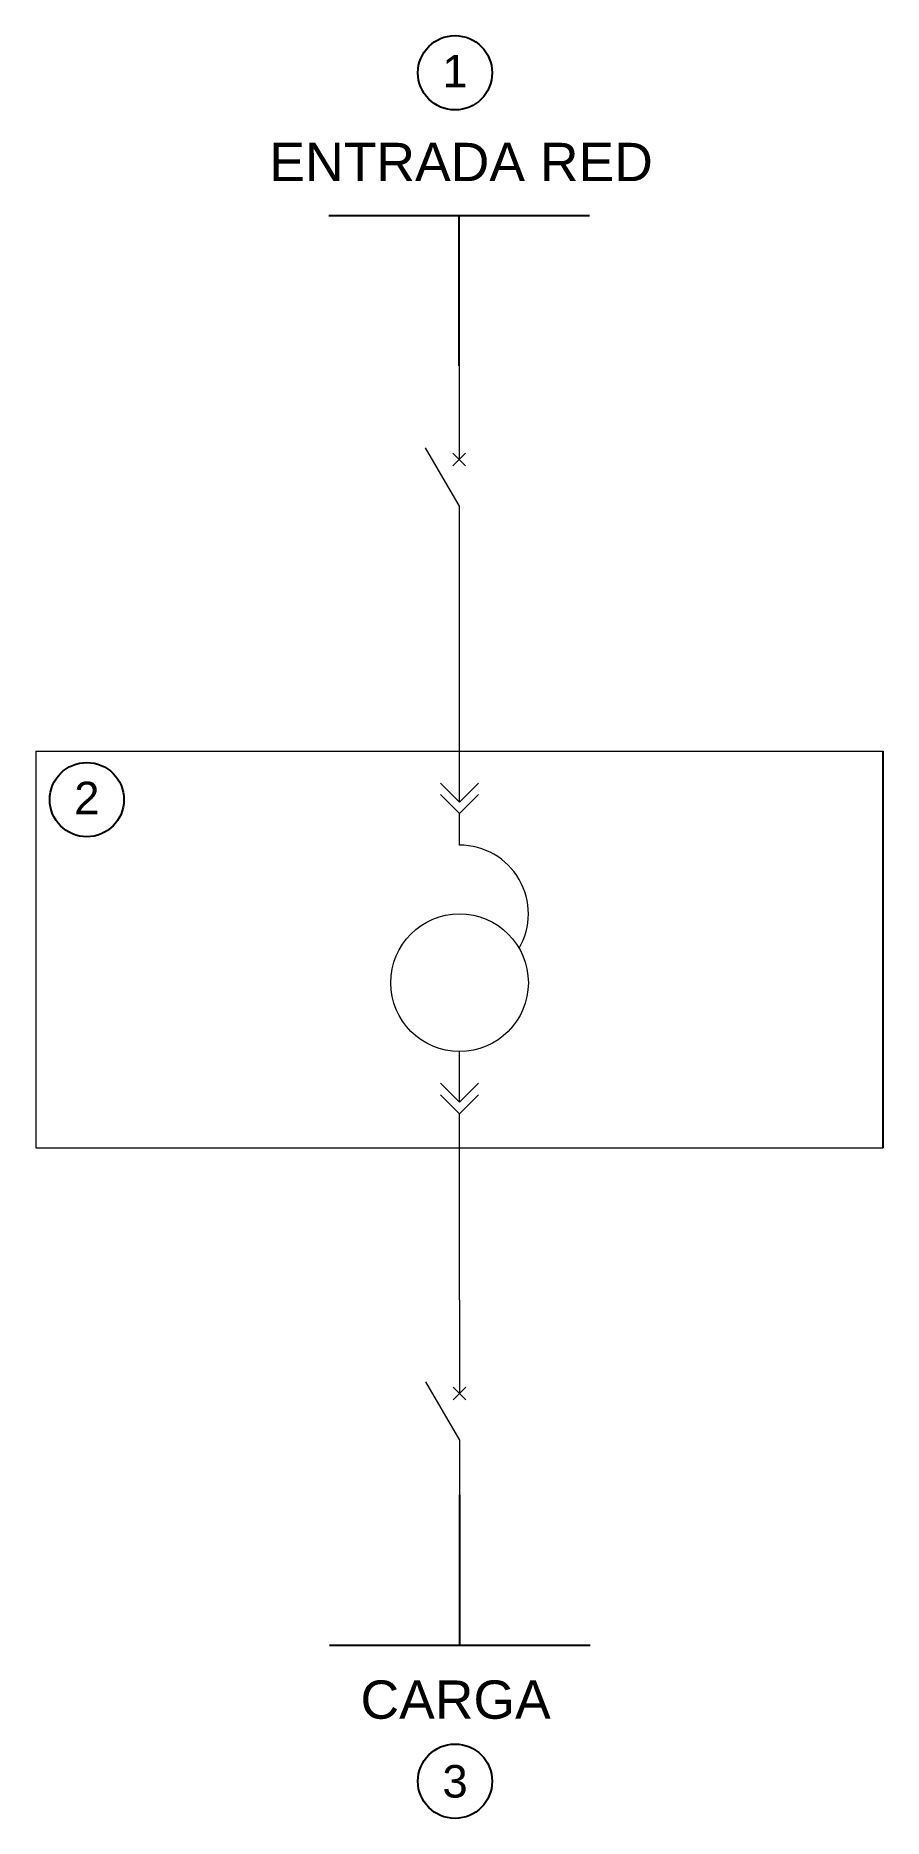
# Model space of a CAD drawing. Header units: millimetres. Extents: x -77 to 78, y -293 to 33.
import ezdxf
from ezdxf.enums import TextEntityAlignment as Align

# ---------------------------------------------------------------- set-up
doc = ezdxf.new("R2010")
doc.units = ezdxf.units.MM
doc.styles.get("Standard").update_dxf_attribs({"font": 'arial.ttf'})

# ---------------------------------------------------------------- blocks, each defined once
blk = doc.blocks.new('BLK_BREAKER')
at = {"color": 0, "lineweight": 18}
for p, q in [((0, 0), (0, -8.71)), ((0.04, -13.06), (-3.13, -7.62)), ((-0.59, -8.12), (0.59, -9.3)), ((-0.59, -9.3), (0.59, -8.12))]:
    blk.add_line(p, q, dxfattribs=at)
at = {"color": 0, "linetype": 'ByBlock', "lineweight": 18, "transparency": 16777216}
blk.add_line((0.04, -18.15), (0.04, -13.06), dxfattribs=at)

msp = doc.modelspace()

# ---------------------------------------------------------------- linework, layer by layer
for p, q in [((-23.82, 0), (0, 0)), ((0, -27.5), (0, 0)), ((0, 0), (23.82, 0)), ((77.55, -170.43), (77.55, -97.91)), ((0.17, -261.36), (0.17, -233.86)), ((-23.65, -261.36), (0.17, -261.36)), ((0.17, -261.36), (23.99, -261.36))]:
    msp.add_line(p, q)
at = {"color": 0, "linetype": 'ByBlock', "lineweight": 18, "transparency": 16777216}
for p, q in [((0.09, -107.23), (0.09, -63.13)), ((-77.38, -97.91), (77.55, -97.91)), ((-77.38, -97.91), (-77.38, -170.43)), ((0.09, -107.23), (-3.41, -103.75)), ((0.09, -107.23), (3.58, -103.75)), ((0.09, -109.33), (-3.41, -105.84)), ((0.09, -109.33), (3.58, -105.84)), ((0.09, -115.08), (0.09, -109.33)), ((0.09, -162.11), (0.09, -152.83)), ((0.09, -162.11), (-3.41, -158.63)), ((0.09, -162.11), (3.58, -158.63)), ((0.09, -164.21), (-3.41, -160.72)), ((0.09, -164.21), (3.58, -160.72)), ((0.09, -198.23), (0.09, -164.21)), ((-77.38, -170.43), (77.55, -170.43))]:
    msp.add_line(p, q, dxfattribs=at)
for centre in [(-0.73, 26.09), (-68.03, -106.78), (-0.73, -286.22)]:
    msp.add_circle(centre, 6.79)
msp.add_circle((0.09, -140.25), 12.58, dxfattribs=at)
msp.add_arc((0.09, -127.67), 12.58, 330, 90, dxfattribs=at)
msp.add_arc((0.09, -127.67), 12.58, 330, 90, dxfattribs=at)

# ---------------------------------------------------------------- block references
at = {"xscale": 1.962756523942234, "yscale": 1.962756523942234, "zscale": 1.962756523942234}
for p in [(0, -27.5), (0.08, -198.23)]:
    msp.add_blockref('BLK_BREAKER', p, dxfattribs=at)

# ---------------------------------------------------------------- texts
for s, p in [('1', (-0.73, 23.43)), ('2', (-68.03, -109.44)), ('3', (-0.73, -289.21))]:
    msp.add_text(s, height=5.94).set_placement(p, align=Align.CENTER)
for s, p in [('ENTRADA RED', (-34.66, 6.29)), ('CARGA', (-18.01, -274.8))]:
    msp.add_text(s, height=7).set_placement(p)

doc.saveas('drawing.dxf')
